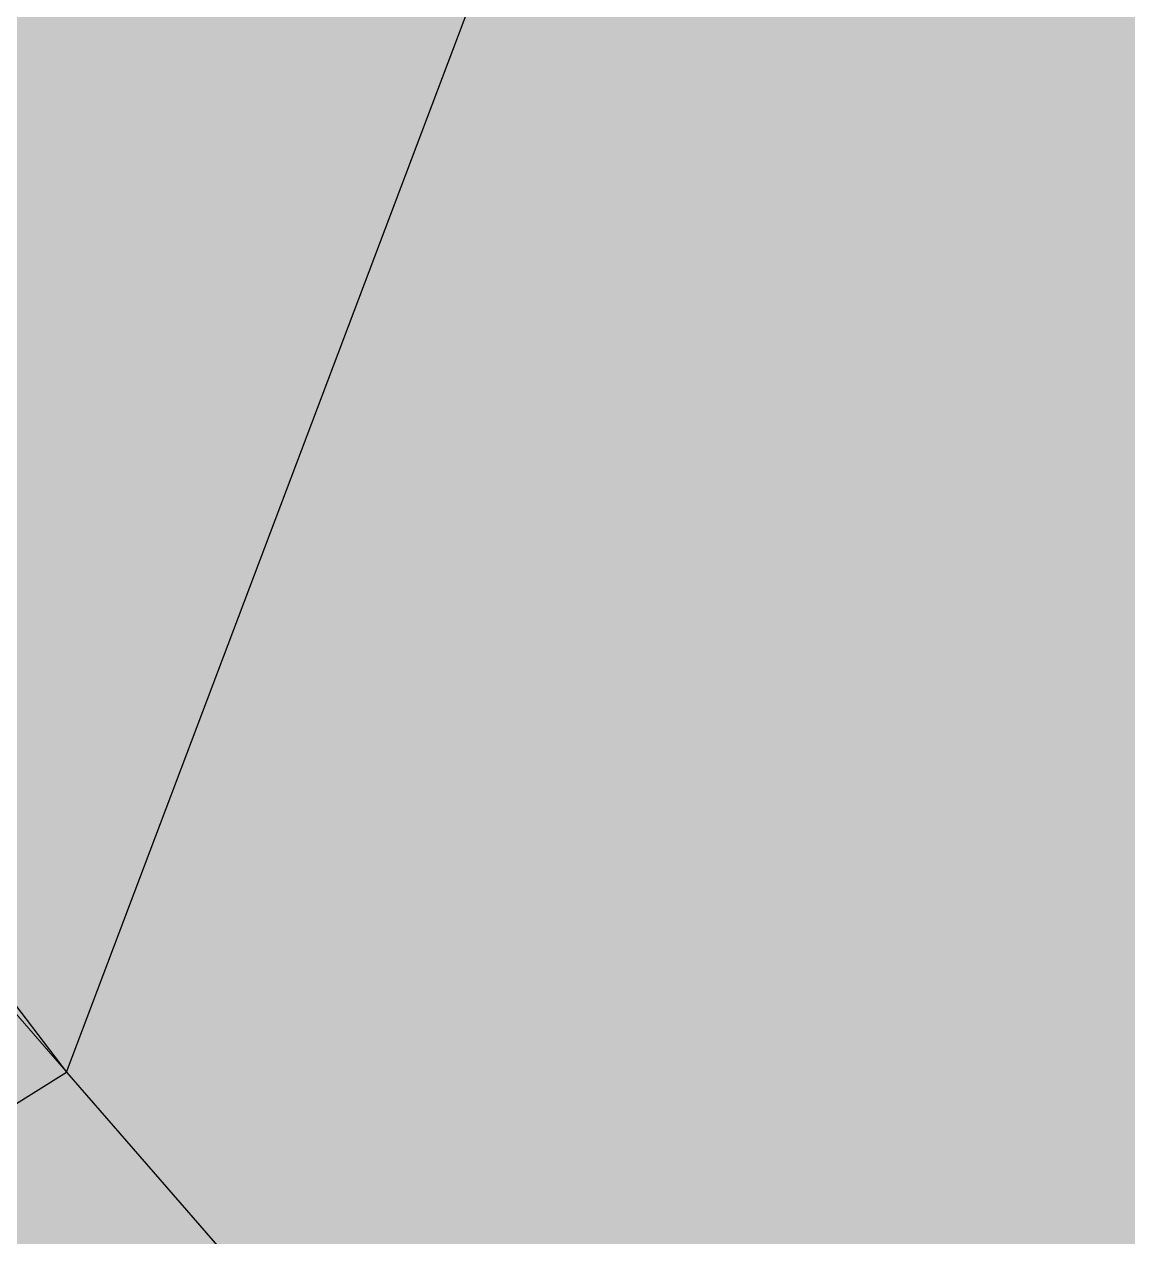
# Model space of a CAD drawing. Header units: metres. Extents: x 507649 to 508899, y 6966965 to 6967377.
# Drawn here: x 507768.628 to 507769.416, y 6967259.686 to 6967260.552 of the extents above; entities that cross this region are included whole.
import ezdxf

# ---------------------------------------------------------------- set-up
doc = ezdxf.new("R2010")
doc.units = ezdxf.units.M
doc.layers.add('A-FLOR', color=252, linetype='Continuous', lineweight=5)
for name, color, linetype in [('C_TEXT_2.5', 7, 'Continuous'), ('HATCH_LANDSCAPE', 1, 'Continuous'), ('PAV_CREST SAG', 2, 'Continuous'), ('PAV_FOOTPATH', 101, 'Continuous')]:
    doc.layers.add(name, color=color, linetype=linetype)
doc.layers.add('HATCH_PAVEMENT_FOOTPATH', color=7, linetype='Continuous', true_color=0xffe8a3)

# ---------------------------------------------------------------- blocks, each defined once
blk = doc.blocks.new('XD_HATCH')
at = {"layer": 'HATCH_LANDSCAPE', "ltscale": 0.5}
h = blk.add_hatch(dxfattribs=at)
h.set_pattern_fill('GRASS', color=256, scale=0.05)
h.set_pattern_definition([(212.013854887, (0, 0), (-0.28538859865, -1.2375190291), [0.238125, -1.557926224]), (167.013854887, (0, 0), (-0.28538859868, -1.23751902925), [0.238125, -1.031875]), (257.013854887, (0, 0), (1.23751902925, -0.28538859868), [0.238125, -1.031875])])
h.paths.add_polyline_path([(507773.23097, 6967254.54026), (507795.18864, 6967268.27289), (507798.45662, 6967269.06086), (507801.70689, 6967269.22198), (507805.37673, 6967268.67291), (507808.7612, 6967267.47864), (507811.62566, 6967265.82167), (507814.67001, 6967263.13453), (507817.33836, 6967259.64695), (507819.03039, 6967256.94327), (507820.4026, 6967254.7492), (507825.13951, 6967249.81541), (507839.42188, 6967226.92782), (507827.01528, 6967211.65746), (507816.09801, 6967209.53615), (507803.58598, 6967223.89521), (507801.4694, 6967222.05431), (507795.9398, 6967228.43087), (507787.71734, 6967237.88215)])
h.paths.add_polyline_path([(507824.75685, 6967208.87773), (507817.84183, 6967207.53409), (507820.85477, 6967204.07496)])
h.paths.add_polyline_path([(507794.22202, 6967274.0798), (507795.57035, 6967270.42224), (507794.40378, 6967270.14096), (507792.72193, 6967269.06841), (507771.89626, 6967256.07871), (507768.87466, 6967259.55511), (507768.65027, 6967260.73659), (507773.11089, 6967262.91054), (507788.38292, 6967269.83016), (507789.06526, 6967270.1789), (507789.74002, 6967270.665), (507790.11432, 6967270.97864), (507791.61153, 6967272.23322), (507793.78324, 6967273.9277)])
at = {"layer": 'HATCH_PAVEMENT_FOOTPATH'}
h = blk.add_hatch(color=256, dxfattribs=at)
h.dxf.hatch_style = 1
h.paths.add_polyline_path([(507751.8789, 6967248.37065), (507750.81918, 6967250.06682), (507764.19902, 6967258.24815), (507768.65027, 6967260.73659), (507768.87466, 6967259.55511), (507765.43326, 6967257.40502), (507765.68759, 6967256.99794)])
blk = doc.blocks.new('25027_BNP_Skygate Play-Sheet - 000101 - SITE PLAN')
at = {"layer": 'A-FLOR'}
blk.add_line((-2227466.15, 4009250.35), (-2237324.77, 4007688.84), dxfattribs=at)
blk = doc.blocks.new('XE_ARCH')
at = {"xscale": 0.001, "yscale": 0.001, "zscale": 0.001, "rotation": 121.996}
blk.add_blockref('25027_BNP_Skygate Play-Sheet - 000101 - SITE PLAN', (509988.12585, 6971273.77017), dxfattribs=at)
blk = doc.blocks.new('XD_DESIGN BASE_1')
at = {"layer": 'PAV_CREST SAG'}
blk.add_polyline3d([(507765.2637, 6967257.67641, 4.776), (507768.65859, 6967259.8037, 4.751), (507769.31131, 6967261.53143, 4.58905)], dxfattribs=at)
at = {"layer": 'PAV_FOOTPATH'}
blk.add_polyline3d([(507767.92995, 6967260.75715, 4.601), (507768.65859, 6967259.8037, 4.751), (507769.64261, 6967258.67157, 4.766), (507770.17709, 6967258.05665, 4.80674), (507771.89626, 6967256.07871, 4.93777), (507773.22464, 6967254.55039, 4.95802), (507774.73373, 6967252.81415, 5.05004), (507776.86577, 6967250.36121, 5.13018), (507787.69257, 6967237.90478, 5.13018), (507789.97467, 6967239.87965, 5.1), (507796.23589, 6967232.69791, 5.1), (507795.92858, 6967228.45059, 5.13804), (507801.4694, 6967222.05431, 5.13804), (507803.58493, 6967223.89429, 5.11), (507816.09801, 6967209.53615, 5.11)], dxfattribs=at)

msp = doc.modelspace()

# ---------------------------------------------------------------- block references
at = {"layer": 'C_TEXT_2.5'}
msp.add_blockref('XD_HATCH', (0, 0), dxfattribs=at)

# ---------------------------------------------------------------- next in the draw order: block references
msp.add_blockref('XE_ARCH', (0, 0), dxfattribs=at)

# ---------------------------------------------------------------- next in the draw order: block references
msp.add_blockref('XD_DESIGN BASE_1', (0, 0), dxfattribs=at)

doc.saveas('drawing.dxf')
